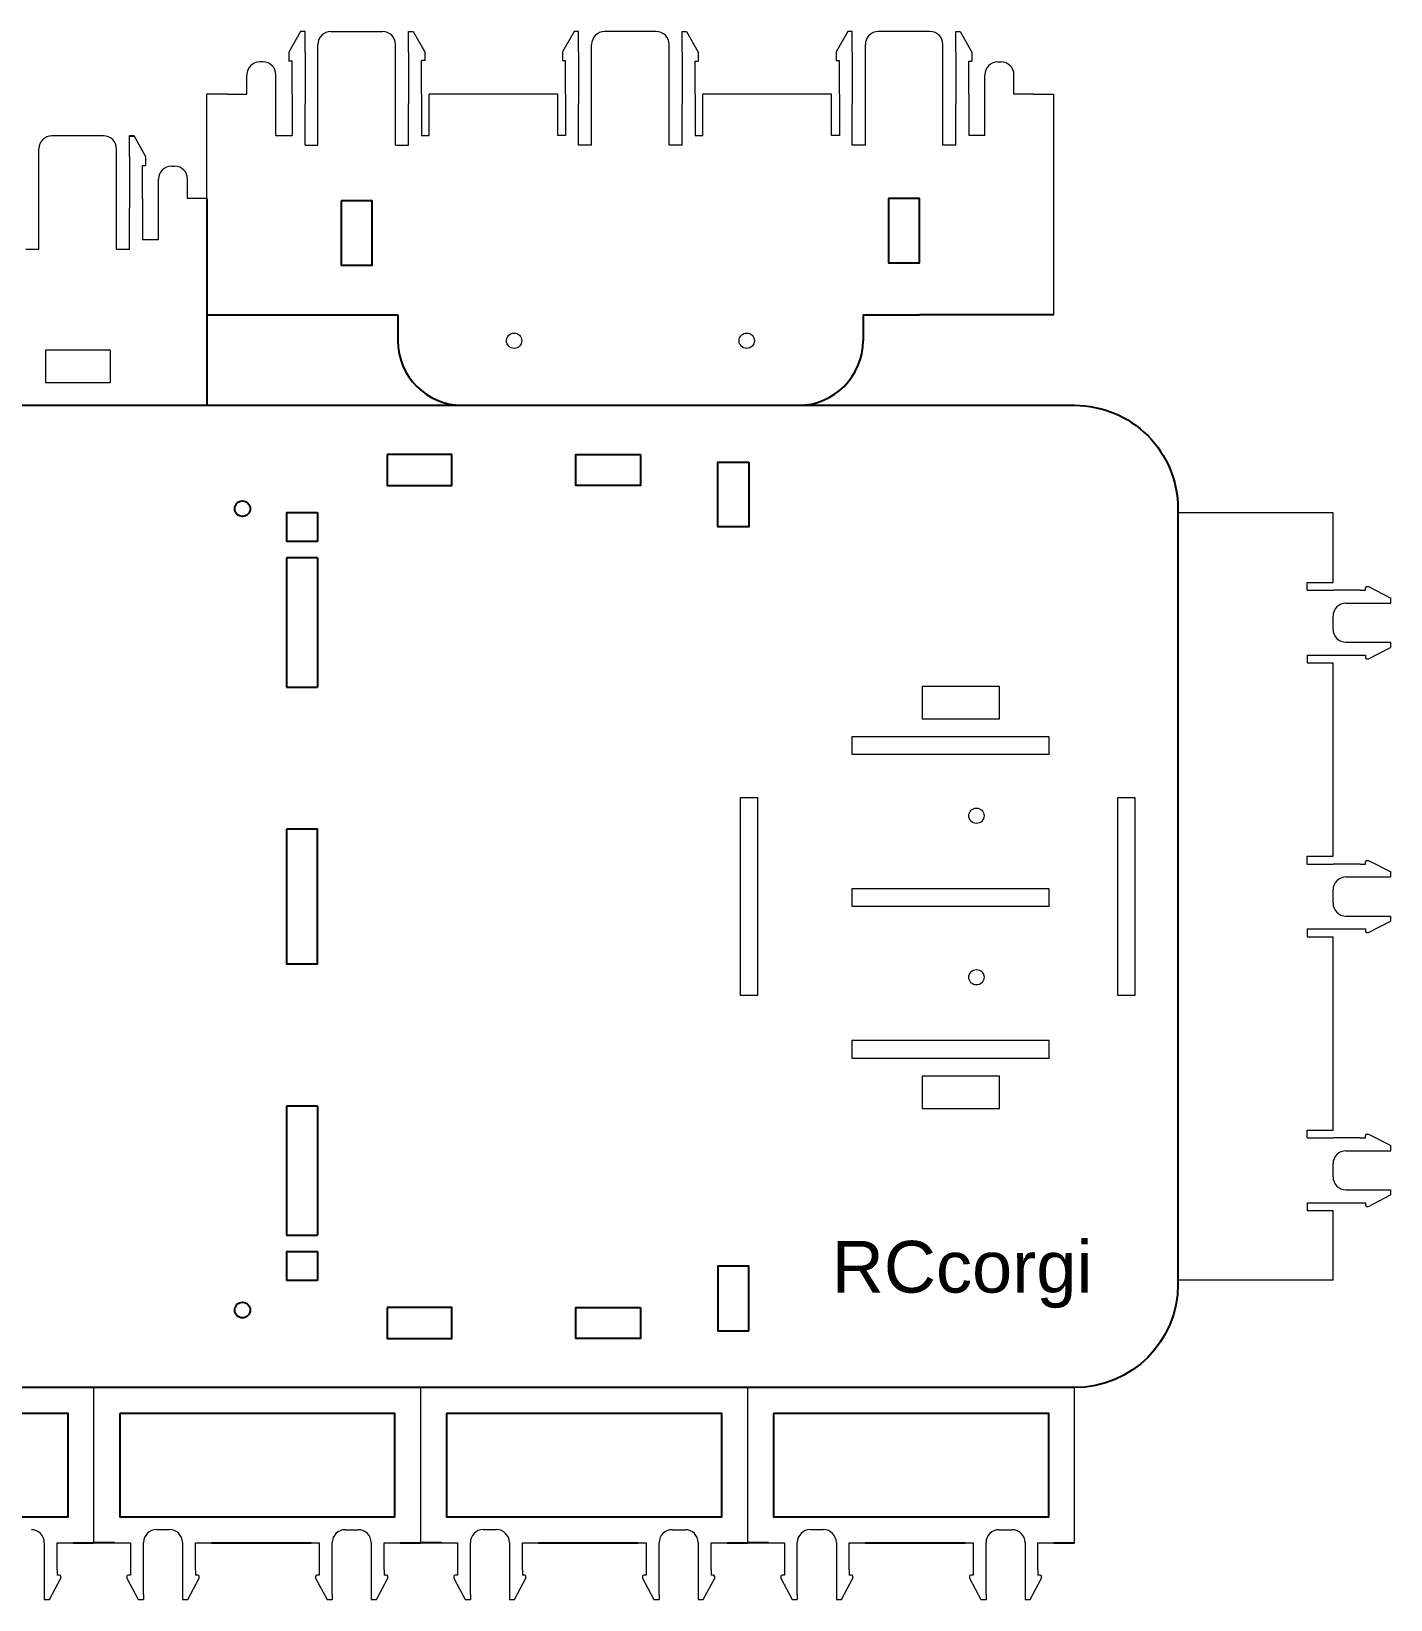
# Model space of a CAD drawing. Header units: millimetres. Extents: x 10 to 590, y 1 to 396.
# Drawn here: x 327 to 590, y 33.4 to 336.7 of the extents above; entities that cross this region are included whole.
import ezdxf

# ---------------------------------------------------------------- set-up
doc = ezdxf.new("R2010")
doc.units = ezdxf.units.MM
doc.styles.get("Standard").update_dxf_attribs({"font": 'arial.ttf'})

msp = doc.modelspace()

# ---------------------------------------------------------------- linework, layer by layer
at = {"color": 1, "lineweight": 0}
for p, q in [((379.11, 336.71), (376.86, 332.7)), ((379.11, 336.71), (376.86, 332.7)), ((379.99, 336.71), (379.11, 336.71)), ((379.99, 333.71), (379.99, 336.71)), ((400.02, 336.71), (400.9, 336.71)), ((400.02, 333.71), (400.02, 336.71)), ((400.9, 336.71), (403.15, 332.76)), ((400.9, 336.71), (403.15, 332.76)), ((432.04, 336.71), (429.79, 332.76)), ((432.04, 336.71), (429.79, 332.76)), ((432.91, 336.71), (432.04, 336.71)), ((432.91, 333.71), (432.91, 336.71)), ((452.95, 336.71), (453.82, 336.71)), ((452.95, 333.71), (452.95, 336.71)), ((453.82, 336.71), (456.07, 332.7)), ((453.82, 336.71), (456.07, 332.7)), ((485, 336.71), (482.75, 332.76)), ((485, 336.71), (482.75, 332.76)), ((485.87, 336.71), (485, 336.71)), ((485.87, 333.71), (485.87, 336.71)), ((505.91, 336.71), (506.78, 336.71)), ((505.91, 333.71), (505.91, 336.71)), ((506.78, 336.71), (509.03, 332.7)), ((506.78, 336.71), (509.03, 332.7)), ((379.99, 332.71), (379.99, 333.71)), ((382.49, 331.18), (382.49, 334.18)), ((384.99, 336.68), (394.99, 336.68)), ((397.49, 331.18), (397.49, 334.18)), ((400.02, 332.71), (400.02, 333.71)), ((432.91, 332.71), (432.91, 333.71)), ((435.45, 331.18), (435.45, 334.18)), ((447.95, 336.68), (437.95, 336.68)), ((450.45, 331.18), (450.45, 334.18)), ((452.95, 332.71), (452.95, 333.71)), ((485.87, 332.71), (485.87, 333.71)), ((488.41, 331.18), (488.41, 334.18)), ((500.91, 336.68), (490.91, 336.68)), ((503.41, 331.18), (503.41, 334.18)), ((505.91, 332.71), (505.91, 333.71)), ((371.86, 330.8), (371.24, 330.8)), ((371.86, 330.8), (371.24, 330.8)), ((376.86, 332.7), (376.86, 330.94)), ((376.86, 332.7), (376.86, 330.94)), ((377.49, 330.94), (376.86, 330.94)), ((377.49, 330.94), (376.86, 330.94)), ((377.49, 329.94), (377.49, 330.94)), ((379.99, 332.71), (379.99, 322.71)), ((379.99, 332.71), (379.99, 322.71)), ((382.49, 330.18), (382.49, 331.18)), ((397.49, 330.18), (397.49, 331.18)), ((400.02, 332.71), (400.02, 322.71)), ((400.02, 332.71), (400.02, 322.71)), ((403.15, 331.05), (402.52, 331.05)), ((403.15, 331.05), (402.52, 331.05)), ((402.52, 330.05), (402.52, 331.05)), ((403.15, 332.76), (403.15, 331.05)), ((403.15, 332.76), (403.15, 331.05)), ((429.79, 332.76), (429.79, 331.05)), ((429.79, 332.76), (429.79, 331.05)), ((429.79, 331.05), (430.41, 331.05)), ((429.79, 331.05), (430.41, 331.05)), ((430.41, 330.05), (430.41, 331.05)), ((432.91, 332.71), (432.91, 322.71)), ((432.91, 332.71), (432.91, 322.71)), ((435.45, 330.18), (435.45, 331.18)), ((450.45, 330.18), (450.45, 331.18)), ((452.95, 332.71), (452.95, 322.71)), ((452.95, 332.71), (452.95, 322.71)), ((455.45, 330.94), (456.07, 330.94)), ((455.45, 330.94), (456.07, 330.94)), ((455.45, 329.94), (455.45, 330.94)), ((456.07, 332.7), (456.07, 330.94)), ((456.07, 332.7), (456.07, 330.94)), ((482.75, 332.76), (482.75, 331.05)), ((482.75, 332.76), (482.75, 331.05)), ((482.75, 331.05), (483.37, 331.05)), ((482.75, 331.05), (483.37, 331.05)), ((483.37, 330.05), (483.37, 331.05)), ((485.87, 332.71), (485.87, 322.71)), ((485.87, 332.71), (485.87, 322.71)), ((488.41, 330.18), (488.41, 331.18)), ((503.41, 330.18), (503.41, 331.18)), ((505.91, 332.71), (505.91, 322.71)), ((505.91, 332.71), (505.91, 322.71)), ((508.41, 330.94), (509.03, 330.94)), ((508.41, 330.94), (509.03, 330.94)), ((508.41, 329.94), (508.41, 330.94)), ((509.03, 332.7), (509.03, 330.94)), ((509.03, 332.7), (509.03, 330.94)), ((514.03, 330.8), (514.66, 330.8)), ((514.03, 330.8), (514.66, 330.8)), ((368.74, 324.55), (368.74, 328.3)), ((368.74, 324.55), (368.74, 328.3)), ((374.36, 324.55), (374.36, 328.3)), ((374.36, 324.55), (374.36, 328.3)), ((377.49, 326.94), (377.49, 329.94)), ((382.49, 322.71), (382.49, 330.18)), ((382.49, 322.71), (382.49, 330.18)), ((397.49, 322.71), (397.49, 330.18)), ((397.49, 322.71), (397.49, 330.18)), ((402.52, 327.05), (402.52, 330.05)), ((430.41, 327.05), (430.41, 330.05)), ((435.45, 322.71), (435.45, 330.18)), ((435.45, 322.71), (435.45, 330.18)), ((450.45, 322.71), (450.45, 330.18)), ((450.45, 322.71), (450.45, 330.18)), ((455.45, 326.94), (455.45, 329.94)), ((483.37, 327.05), (483.37, 330.05)), ((488.41, 322.71), (488.41, 330.18)), ((488.41, 322.71), (488.41, 330.18)), ((503.41, 322.71), (503.41, 330.18)), ((503.41, 322.71), (503.41, 330.18)), ((508.41, 326.94), (508.41, 329.94)), ((511.53, 324.55), (511.53, 328.3)), ((511.53, 324.55), (511.53, 328.3)), ((517.16, 324.55), (517.16, 328.3)), ((517.16, 324.55), (517.16, 328.3)), ((377.49, 324.55), (377.49, 326.94)), ((377.49, 324.55), (377.49, 326.94)), ((402.52, 324.55), (402.52, 327.05)), ((402.52, 324.55), (402.52, 327.05)), ((430.41, 324.55), (430.41, 327.05)), ((430.41, 324.55), (430.41, 327.05)), ((455.45, 324.55), (455.45, 326.94)), ((455.45, 324.55), (455.45, 326.94)), ((483.37, 324.55), (483.37, 327.05)), ((483.37, 324.55), (483.37, 327.05)), ((508.41, 324.55), (508.41, 326.94)), ((508.41, 324.55), (508.41, 326.94)), ((365, 324.55), (361, 324.55)), ((365, 324.55), (361, 324.55)), ((361, 281.88), (361, 324.55)), ((361, 281.88), (361, 321.88)), ((365, 324.55), (368.74, 324.55)), ((365, 324.55), (368.74, 324.55)), ((374.36, 316.55), (374.36, 324.55)), ((377.49, 324.55), (377.49, 316.55)), ((379.99, 314.71), (379.99, 322.71)), ((382.49, 314.71), (382.49, 322.71)), ((397.49, 314.71), (397.49, 322.71)), ((400.02, 314.71), (400.02, 322.71)), ((402.52, 324.55), (402.52, 316.55)), ((404.02, 316.55), (404.02, 324.55)), ((415, 324.55), (404.02, 324.55)), ((428.91, 324.55), (415, 324.55)), ((428.91, 316.55), (428.91, 324.55)), ((430.41, 324.55), (430.41, 316.55)), ((432.91, 314.71), (432.91, 322.71)), ((435.45, 314.71), (435.45, 322.71)), ((450.45, 314.71), (450.45, 322.71)), ((452.95, 314.71), (452.95, 322.71)), ((455.45, 324.55), (455.45, 316.55)), ((456.95, 316.55), (456.95, 324.55)), ((470.89, 324.55), (456.95, 324.55)), ((481.87, 324.55), (470.89, 324.55)), ((481.87, 316.55), (481.87, 324.55)), ((483.37, 324.55), (483.37, 316.55)), ((485.87, 314.71), (485.87, 322.71)), ((488.41, 314.71), (488.41, 322.71)), ((503.41, 314.71), (503.41, 322.71)), ((505.91, 314.71), (505.91, 322.71)), ((508.41, 324.55), (508.41, 316.55)), ((511.53, 316.55), (511.53, 324.55)), ((520.89, 324.55), (517.16, 324.55)), ((520.89, 324.55), (517.16, 324.55)), ((520.89, 324.55), (524.89, 324.55)), ((520.89, 324.55), (524.89, 324.55)), ((524.89, 281.88), (524.89, 324.55)), ((341.02, 316.5), (331.02, 316.5)), ((346.02, 316.54), (346.9, 316.54)), ((346.02, 313.54), (346.02, 316.54)), ((346.02, 316.47), (346.9, 316.47)), ((346.9, 316.54), (349.15, 312.52)), ((346.9, 316.54), (349.15, 312.52)), ((374.36, 316.55), (377.49, 316.55)), ((402.52, 316.55), (404.02, 316.55)), ((430.41, 316.55), (428.91, 316.55)), ((455.45, 316.55), (456.95, 316.55)), ((483.37, 316.55), (481.87, 316.55)), ((511.53, 316.55), (508.41, 316.55)), ((328.52, 311), (328.52, 314)), ((343.52, 311), (343.52, 314)), ((346.02, 312.54), (346.02, 313.54)), ((346.02, 312.54), (346.02, 302.54)), ((346.02, 312.54), (346.02, 302.54)), ((349.15, 312.52), (349.15, 310.76)), ((349.15, 312.52), (349.15, 310.76)), ((379.99, 314.71), (382.49, 314.71)), ((397.49, 314.71), (400.02, 314.71)), ((435.45, 314.71), (432.91, 314.71)), ((452.95, 314.71), (450.45, 314.71)), ((488.41, 314.71), (485.87, 314.71)), ((505.91, 314.71), (503.41, 314.71)), ((328.52, 310), (328.52, 311)), ((328.52, 302.54), (328.52, 310)), ((328.52, 302.54), (328.52, 310)), ((343.52, 310), (343.52, 311)), ((343.52, 302.54), (343.52, 310)), ((343.52, 302.54), (343.52, 310)), ((348.52, 310.76), (349.15, 310.76)), ((348.52, 310.76), (349.15, 310.76)), ((348.52, 309.76), (348.52, 310.76)), ((348.52, 306.76), (348.52, 309.76)), ((354.15, 310.63), (354.77, 310.63)), ((354.15, 310.63), (354.77, 310.63)), ((348.52, 304.38), (348.52, 306.76)), ((348.52, 304.38), (348.52, 306.76)), ((351.65, 304.38), (351.65, 308.13)), ((351.65, 304.38), (351.65, 308.13)), ((357.27, 304.38), (357.27, 308.13)), ((357.27, 304.38), (357.27, 308.13)), ((348.52, 304.38), (348.52, 296.38)), ((351.65, 296.38), (351.65, 304.38)), ((361, 304.38), (357.27, 304.38)), ((361, 304.38), (357.27, 304.38)), ((328.52, 294.54), (328.52, 302.54)), ((343.52, 294.54), (343.52, 302.54)), ((346.02, 294.54), (346.02, 302.54)), ((328.52, 294.54), (325.99, 294.54)), ((346.02, 294.54), (343.52, 294.54)), ((351.65, 296.38), (348.52, 296.38)), ((329.77, 275.05), (329.77, 268.7)), ((342.27, 275.05), (329.77, 275.05)), ((342.27, 275.05), (342.27, 268.7)), ((342.27, 268.7), (329.77, 268.7)), ((365, 264.38), (201.12, 264.38)), ((578.89, 243.6), (548.89, 243.6)), ((578.89, 230.11), (578.89, 243.6)), ((573.89, 228.61), (573.89, 230.11)), ((573.89, 230.11), (578.89, 230.11)), ((573.89, 228.61), (578.89, 228.61)), ((584.14, 228.61), (578.89, 228.61)), ((584.14, 228.61), (585.14, 228.61)), ((585.14, 228.61), (585.14, 229.06)), ((585.14, 228.61), (585.14, 229.06)), ((585.14, 228.61), (585.14, 229.06)), ((585.39, 229.31), (585.77, 229.31)), ((585.39, 229.31), (585.77, 229.31)), ((585.77, 229.31), (590.04, 227.11)), ((581.39, 226.11), (589.04, 226.11)), ((589.04, 226.11), (590.04, 226.11)), ((590.04, 226.11), (590.04, 227.11)), ((578.89, 221.06), (578.89, 223.61)), ((581.39, 218.56), (588.99, 218.56)), ((588.99, 218.56), (589.99, 218.56)), ((589.99, 218.56), (589.99, 217.56)), ((573.89, 216.06), (573.89, 214.56)), ((573.89, 216.06), (578.89, 216.06)), ((578.89, 216.06), (584.14, 216.06)), ((578.89, 216.06), (584.14, 216.06)), ((584.14, 216.06), (585.14, 216.06)), ((585.14, 216.06), (585.14, 215.61)), ((585.14, 216.06), (585.14, 215.61)), ((585.14, 216.06), (585.14, 215.61)), ((585.77, 215.36), (589.99, 217.56)), ((573.89, 214.56), (578.89, 214.56)), ((578.89, 177.15), (578.89, 214.56)), ((585.39, 215.36), (585.77, 215.36)), ((585.39, 215.36), (585.77, 215.36)), ((573.89, 175.65), (573.89, 177.15)), ((573.89, 177.15), (578.89, 177.15)), ((585.14, 175.65), (585.14, 176.1)), ((585.14, 175.65), (585.14, 176.1)), ((585.14, 175.65), (585.14, 176.1)), ((585.39, 176.35), (585.77, 176.35)), ((585.39, 176.35), (585.77, 176.35)), ((585.77, 176.35), (590.04, 174.15)), ((573.89, 175.65), (578.89, 175.65)), ((584.14, 175.65), (578.89, 175.65)), ((581.39, 173.15), (589.04, 173.15)), ((584.14, 175.65), (585.14, 175.65)), ((589.04, 173.15), (590.04, 173.15)), ((590.04, 173.15), (590.04, 174.15)), ((578.89, 168.1), (578.89, 170.65)), ((581.39, 165.6), (588.99, 165.6)), ((585.77, 162.4), (589.99, 164.6)), ((588.99, 165.6), (589.99, 165.6)), ((589.99, 165.6), (589.99, 164.6)), ((573.89, 163.1), (573.89, 161.6)), ((573.89, 163.1), (578.89, 163.1)), ((573.89, 161.6), (578.89, 161.6)), ((578.89, 163.1), (584.14, 163.1)), ((578.89, 163.1), (584.14, 163.1)), ((578.89, 124.19), (578.89, 161.6)), ((584.14, 163.1), (585.14, 163.1)), ((585.14, 163.1), (585.14, 162.65)), ((585.14, 163.1), (585.14, 162.65)), ((585.14, 163.1), (585.14, 162.65)), ((585.39, 162.4), (585.77, 162.4)), ((585.39, 162.4), (585.77, 162.4)), ((573.89, 122.69), (573.89, 124.19)), ((573.89, 124.19), (578.89, 124.19)), ((573.89, 122.69), (578.89, 122.69)), ((584.14, 122.69), (578.89, 122.69)), ((584.14, 122.69), (585.14, 122.69)), ((585.14, 122.69), (585.14, 123.14)), ((585.14, 122.69), (585.14, 123.14)), ((585.14, 122.69), (585.14, 123.14)), ((585.39, 123.39), (585.77, 123.39)), ((585.39, 123.39), (585.77, 123.39)), ((585.77, 123.39), (590.04, 121.19)), ((581.39, 120.19), (589.04, 120.19)), ((589.04, 120.19), (590.04, 120.19)), ((590.04, 120.19), (590.04, 121.19)), ((578.89, 115.14), (578.89, 117.69)), ((581.39, 112.64), (588.99, 112.64)), ((588.99, 112.64), (589.99, 112.64)), ((589.99, 112.64), (589.99, 111.64)), ((573.89, 110.14), (573.89, 108.64)), ((573.89, 110.14), (578.89, 110.14)), ((578.89, 110.14), (584.14, 110.14)), ((578.89, 110.14), (584.14, 110.14)), ((584.14, 110.14), (585.14, 110.14)), ((585.14, 110.14), (585.14, 109.69)), ((585.14, 110.14), (585.14, 109.69)), ((585.14, 110.14), (585.14, 109.69)), ((585.39, 109.44), (585.77, 109.44)), ((585.39, 109.44), (585.77, 109.44)), ((585.77, 109.44), (589.99, 111.64)), ((573.89, 108.64), (578.89, 108.64)), ((578.89, 95.15), (578.89, 108.64)), ((578.89, 95.15), (548.89, 95.15)), ((339.14, 44.38), (339.14, 74.38)), ((402.39, 44.38), (402.39, 74.38)), ((465.64, 44.38), (465.64, 74.38)), ((528.89, 44.38), (528.89, 74.38)), ((332.05, 39.12), (332.05, 38.12)), ((346.24, 39.13), (346.24, 38.13)), ((358.79, 39.13), (358.79, 38.13)), ((382.75, 39.12), (382.75, 38.12)), ((395.3, 39.12), (395.3, 38.12)), ((409.49, 39.13), (409.49, 38.13)), ((422.04, 39.13), (422.04, 38.13)), ((446, 39.12), (446, 38.12)), ((458.55, 39.12), (458.55, 38.12)), ((472.74, 39.13), (472.74, 38.13)), ((485.29, 39.13), (485.29, 38.13)), ((509.25, 39.12), (509.25, 38.12)), ((521.8, 39.12), (521.8, 38.12)), ((329.55, 34.37), (329.55, 33.37)), ((348.74, 34.38), (348.74, 33.38)), ((356.29, 34.38), (356.29, 33.38)), ((385.25, 34.37), (385.25, 33.37)), ((392.8, 34.37), (392.8, 33.37)), ((411.99, 34.38), (411.99, 33.38)), ((419.54, 34.38), (419.54, 33.38)), ((448.5, 34.37), (448.5, 33.37)), ((456.05, 34.37), (456.05, 33.37)), ((475.24, 34.38), (475.24, 33.38)), ((482.79, 34.38), (482.79, 33.38)), ((511.75, 34.37), (511.75, 33.37)), ((519.3, 34.37), (519.3, 33.37))]:
    msp.add_line(p, q, dxfattribs=at)
at = {"color": 1}
for p, q in [((361, 304.38), (361, 264.38)), ((361, 281.88), (392.99, 281.88)), ((392.99, 281.88), (397.95, 281.88)), ((397.95, 281.88), (397.95, 276.88)), ((487.95, 281.88), (487.95, 276.88)), ((487.95, 281.88), (490.95, 281.88)), ((490.95, 281.88), (498.91, 281.88)), ((524.89, 281.88), (498.91, 281.88)), ((397.95, 276.88), (397.95, 276.88)), ((487.95, 276.88), (487.95, 276.88)), ((410.45, 264.38), (475.45, 264.38)), ((376.39, 243.66), (382.39, 243.66)), ((376.39, 243.66), (382.39, 243.66)), ((376.39, 243.66), (376.39, 238.04)), ((382.39, 243.66), (382.39, 238.04)), ((548.89, 243.6), (548.89, 95.15)), ((382.39, 238.04), (376.39, 238.04)), ((382.39, 234.88), (376.39, 234.88)), ((376.39, 234.88), (376.39, 209.88)), ((382.39, 234.88), (382.39, 209.88)), ((376.39, 209.88), (382.39, 209.88)), ((382.39, 128.84), (376.39, 128.84)), ((376.39, 128.84), (376.39, 103.84)), ((382.39, 128.84), (382.39, 103.84)), ((376.39, 103.84), (382.39, 103.84)), ((376.39, 100.72), (382.39, 100.72)), ((376.39, 100.72), (376.39, 95.09)), ((382.39, 100.72), (382.39, 95.13)), ((382.39, 95.13), (376.39, 95.13)), ((335.15, 44.37), (339.14, 44.38)), ((343.14, 44.38), (339.14, 44.38)), ((361.89, 44.38), (381.2, 44.37)), ((398.4, 44.37), (402.39, 44.38)), ((406.39, 44.38), (402.39, 44.38)), ((425.14, 44.38), (444.45, 44.37)), ((461.65, 44.37), (465.64, 44.38)), ((469.64, 44.38), (465.64, 44.38)), ((488.39, 44.38), (507.7, 44.37)), ((524.9, 44.37), (528.89, 44.38))]:
    msp.add_line(p, q, dxfattribs=at)
at = {"color": 1, "linetype": 'Continuous', "lineweight": 5}
for p, q in [((514.39, 209.99), (499.39, 209.99)), ((499.39, 209.99), (499.39, 203.74)), ((514.39, 203.74), (514.39, 209.99)), ((499.39, 203.74), (514.39, 203.74)), ((523.95, 200.25), (485.82, 200.25)), ((485.82, 200.25), (485.82, 196.88)), ((523.95, 196.88), (523.95, 200.25)), ((485.82, 196.88), (523.95, 196.88)), ((464.21, 188.43), (464.21, 150.31)), ((467.58, 188.43), (464.21, 188.43)), ((467.58, 150.31), (467.58, 188.43)), ((537.21, 188.43), (537.21, 150.31)), ((540.58, 188.43), (537.21, 188.43)), ((540.58, 150.31), (540.58, 188.43)), ((523.95, 170.88), (485.82, 170.88)), ((485.82, 170.88), (485.82, 167.5)), ((523.95, 167.5), (523.95, 170.88)), ((485.82, 167.5), (523.95, 167.5)), ((464.21, 150.31), (467.58, 150.31)), ((537.21, 150.31), (540.58, 150.31)), ((523.95, 141.5), (485.82, 141.5)), ((485.82, 141.5), (485.82, 138.13)), ((523.95, 138.13), (523.95, 141.5)), ((485.82, 138.13), (523.95, 138.13)), ((514.39, 134.64), (499.39, 134.64)), ((499.39, 134.64), (499.39, 128.39)), ((514.39, 128.39), (514.39, 134.64)), ((499.39, 128.39), (514.39, 128.39)), ((339.14, 59.38), (339.14, 74.38)), ((402.39, 59.38), (402.39, 74.38)), ((465.64, 59.38), (465.64, 74.38)), ((351.24, 46.91), (353.79, 46.91)), ((387.75, 46.9), (390.3, 46.9)), ((414.49, 46.91), (417.04, 46.91)), ((451, 46.9), (453.55, 46.9)), ((477.74, 46.91), (480.29, 46.91)), ((514.25, 46.9), (516.8, 46.9)), ((329.55, 44.4), (329.55, 34.37)), ((332.05, 44.37), (335.15, 44.37)), ((332.05, 39.12), (332.05, 44.37)), ((343.14, 44.38), (346.24, 44.38)), ((346.24, 44.38), (346.24, 39.13)), ((348.74, 34.38), (348.74, 44.41)), ((356.29, 44.41), (356.29, 34.38)), ((358.79, 44.38), (361.89, 44.38)), ((358.79, 39.13), (358.79, 44.38)), ((379.65, 44.37), (382.75, 44.37)), ((382.75, 44.37), (382.75, 39.12)), ((385.25, 34.37), (385.25, 44.4)), ((392.8, 44.4), (392.8, 34.37)), ((395.3, 44.37), (398.4, 44.37)), ((395.3, 39.12), (395.3, 44.37)), ((406.39, 44.38), (409.49, 44.38)), ((409.49, 44.38), (409.49, 39.13)), ((411.99, 34.38), (411.99, 44.41)), ((419.54, 44.41), (419.54, 34.38)), ((422.04, 44.38), (425.14, 44.38)), ((422.04, 39.13), (422.04, 44.38)), ((442.9, 44.37), (446, 44.37)), ((446, 44.37), (446, 39.12)), ((448.5, 34.37), (448.5, 44.4)), ((456.05, 44.4), (456.05, 34.37)), ((458.55, 44.37), (461.65, 44.37)), ((458.55, 39.12), (458.55, 44.37)), ((469.64, 44.38), (472.74, 44.38)), ((472.74, 44.38), (472.74, 39.13)), ((475.24, 34.38), (475.24, 44.41)), ((482.79, 44.41), (482.79, 34.38)), ((485.29, 44.38), (488.39, 44.38)), ((485.29, 39.13), (485.29, 44.38)), ((506.15, 44.37), (509.25, 44.37)), ((509.25, 44.37), (509.25, 39.12)), ((511.75, 34.37), (511.75, 44.4)), ((519.3, 44.4), (519.3, 34.37)), ((521.8, 44.37), (524.9, 44.37)), ((521.8, 39.12), (521.8, 44.37)), ((330.55, 33.37), (332.75, 37.5)), ((332.5, 38.12), (332.05, 38.12)), ((332.75, 37.5), (332.75, 37.87)), ((345.54, 37.88), (345.54, 37.5)), ((345.54, 37.5), (347.74, 33.38)), ((346.24, 38.13), (345.79, 38.13)), ((357.29, 33.38), (359.49, 37.5)), ((359.24, 38.13), (358.79, 38.13)), ((359.49, 37.5), (359.49, 37.88)), ((382.05, 37.87), (382.05, 37.5)), ((382.05, 37.5), (384.25, 33.37)), ((382.75, 38.12), (382.3, 38.12)), ((393.8, 33.37), (396, 37.5)), ((395.75, 38.12), (395.3, 38.12)), ((396, 37.5), (396, 37.87)), ((408.79, 37.88), (408.79, 37.5)), ((408.79, 37.5), (410.99, 33.38)), ((409.49, 38.13), (409.04, 38.13)), ((420.54, 33.38), (422.74, 37.5)), ((422.49, 38.13), (422.04, 38.13)), ((422.74, 37.5), (422.74, 37.88)), ((445.3, 37.87), (445.3, 37.5)), ((445.3, 37.5), (447.5, 33.37)), ((446, 38.12), (445.55, 38.12)), ((457.05, 33.37), (459.25, 37.5)), ((459, 38.12), (458.55, 38.12)), ((459.25, 37.5), (459.25, 37.87)), ((472.04, 37.88), (472.04, 37.5)), ((472.04, 37.5), (474.24, 33.38)), ((472.74, 38.13), (472.29, 38.13)), ((483.79, 33.38), (485.99, 37.5)), ((485.74, 38.13), (485.29, 38.13)), ((485.99, 37.5), (485.99, 37.88)), ((508.55, 37.87), (508.55, 37.5)), ((508.55, 37.5), (510.75, 33.37)), ((509.25, 38.12), (508.8, 38.12)), ((520.3, 33.37), (522.5, 37.5)), ((522.25, 38.12), (521.8, 38.12)), ((522.5, 37.5), (522.5, 37.87)), ((329.55, 33.37), (330.55, 33.37)), ((347.74, 33.38), (348.74, 33.38)), ((356.29, 33.38), (357.29, 33.38)), ((384.25, 33.37), (385.25, 33.37)), ((392.8, 33.37), (393.8, 33.37)), ((410.99, 33.38), (411.99, 33.38)), ((419.54, 33.38), (420.54, 33.38)), ((447.5, 33.37), (448.5, 33.37)), ((456.05, 33.37), (457.05, 33.37)), ((474.24, 33.38), (475.24, 33.38)), ((482.79, 33.38), (483.79, 33.38)), ((510.75, 33.37), (511.75, 33.37)), ((519.3, 33.37), (520.3, 33.37))]:
    msp.add_line(p, q, dxfattribs=at)
at = {"color": 1}
for points in [[(386.99, 303.96), (386.99, 291.46), (392.99, 291.46), (392.99, 303.96)], [(492.91, 304.41), (492.91, 291.91), (498.91, 291.91), (498.91, 304.41)], [(395.89, 254.88), (395.89, 248.88), (408.39, 248.88), (408.39, 254.88)], [(444.89, 254.88), (444.89, 248.88), (432.39, 248.88), (432.39, 254.88)], [(465.89, 253.38), (465.89, 240.88), (459.89, 240.88), (459.89, 253.38)], [(376.39, 182.38), (376.39, 156.38), (382.39, 156.38), (382.39, 182.38)], [(465.89, 85.38), (465.89, 97.88), (459.89, 97.88), (459.89, 85.38)], [(395.89, 89.88), (395.89, 83.88), (408.39, 83.88), (408.39, 89.88)], [(444.89, 89.88), (444.89, 83.88), (432.39, 83.88), (432.39, 89.88)], [(280.89, 69.38), (280.89, 49.38), (334.14, 49.38), (334.14, 69.38)], [(344.14, 69.38), (344.14, 49.38), (397.39, 49.38), (397.39, 69.38)], [(407.39, 69.38), (407.39, 49.38), (460.64, 49.38), (460.64, 69.38)], [(470.64, 69.38), (470.64, 49.38), (523.89, 49.38), (523.89, 69.38)]]:
    msp.add_lwpolyline(points, close=True, dxfattribs=at)
msp.add_lwpolyline([(94.39, 94.38), (94.39, 244.38, -0.414213), (114.39, 264.38), (528.89, 264.38, -0.414214), (548.89, 244.38), (548.89, 94.38, -0.414213), (528.89, 74.38), (114.39, 74.38, -0.414214)], format="xyb", close=True, dxfattribs=at)
at = {"color": 1, "linetype": 'Continuous', "lineweight": 5}
for centre in [(420.45, 276.88), (465.45, 276.88), (509.89, 185), (509.89, 153.75)]:
    msp.add_circle(centre, 1.48, dxfattribs=at)
at = {"color": 1}
for centre in [(367.89, 244.38), (367.89, 89.38)]:
    msp.add_circle(centre, 1.5, dxfattribs=at)
at = {"color": 1, "lineweight": 0}
for centre, radius, start, end in [((384.99, 334.18), 2.5, 90, 180), ((384.99, 334.18), 2.5, 90, 180), ((394.99, 334.18), 2.5, 0, 90), ((394.99, 334.18), 2.5, 0, 90), ((437.95, 334.18), 2.5, 90, 180), ((437.95, 334.18), 2.5, 90, 180), ((447.95, 334.18), 2.5, 0, 90), ((447.95, 334.18), 2.5, 0, 90), ((490.91, 334.18), 2.5, 90, 180), ((490.91, 334.18), 2.5, 90, 180), ((500.91, 334.18), 2.5, 0, 90), ((500.91, 334.18), 2.5, 0, 90), ((371.24, 328.3), 2.5, 90, 180), ((371.24, 328.3), 2.5, 90, 180), ((371.86, 328.3), 2.5, 0, 90), ((371.86, 328.3), 2.5, 0, 90), ((514.03, 328.3), 2.5, 90, 180), ((514.03, 328.3), 2.5, 90, 180), ((514.66, 328.3), 2.5, 0, 90), ((514.66, 328.3), 2.5, 0, 90), ((331.02, 314), 2.5, 90, 180), ((331.02, 314), 2.5, 90, 180), ((341.02, 314), 2.5, 0, 90), ((341.02, 314), 2.5, 0, 90), ((354.15, 308.13), 2.5, 90, 180), ((354.15, 308.13), 2.5, 90, 180), ((354.77, 308.13), 2.5, 0, 90), ((354.77, 308.13), 2.5, 0, 90), ((585.39, 229.06), 0.25, 90, 180), ((585.39, 229.06), 0.25, 90, 180), ((581.39, 223.61), 2.5, 90, 180), ((581.39, 221.06), 2.5, 180, 270), ((585.39, 215.61), 0.25, 180, 270), ((585.39, 215.61), 0.25, 180, 270), ((585.39, 176.1), 0.25, 90, 180), ((585.39, 176.1), 0.25, 90, 180), ((581.39, 170.65), 2.5, 90, 180), ((581.39, 168.1), 2.5, 180, 270), ((585.39, 162.65), 0.25, 180, 270), ((585.39, 162.65), 0.25, 180, 270), ((585.39, 123.14), 0.25, 90, 180), ((585.39, 123.14), 0.25, 90, 180), ((581.39, 117.69), 2.5, 90, 180), ((581.39, 115.14), 2.5, 180, 270), ((585.39, 109.69), 0.25, 180, 270), ((585.39, 109.69), 0.25, 180, 270)]:
    msp.add_arc(centre, radius, start, end, dxfattribs=at)
at = {"color": 1}
for centre, start, end in [((410.45, 276.88), 180, 270), ((475.45, 276.88), 270, 0)]:
    msp.add_arc(centre, 12.5, start, end, dxfattribs=at)
at = {"color": 1, "linetype": 'Continuous', "lineweight": 5}
for centre, radius, start, end in [((327.05, 44.4), 2.5, 0, 90), ((351.24, 44.41), 2.5, 90, 180), ((353.79, 44.41), 2.5, 0, 90), ((387.75, 44.4), 2.5, 90, 180), ((390.3, 44.4), 2.5, 0, 90), ((414.49, 44.41), 2.5, 90, 180), ((417.04, 44.41), 2.5, 0, 90), ((451, 44.4), 2.5, 90, 180), ((453.55, 44.4), 2.5, 0, 90), ((477.74, 44.41), 2.5, 90, 180), ((480.29, 44.41), 2.5, 0, 90), ((514.25, 44.4), 2.5, 90, 180), ((516.8, 44.4), 2.5, 0, 90), ((332.5, 37.87), 0.25, 0, 90), ((345.79, 37.88), 0.25, 90, 180), ((359.24, 37.88), 0.25, 0, 90), ((382.3, 37.87), 0.25, 90, 180), ((395.75, 37.87), 0.25, 0, 90), ((409.04, 37.88), 0.25, 90, 180), ((422.49, 37.88), 0.25, 0, 90), ((445.55, 37.87), 0.25, 90, 180), ((459, 37.87), 0.25, 0, 90), ((472.29, 37.88), 0.25, 90, 180), ((485.74, 37.88), 0.25, 0, 90), ((508.8, 37.87), 0.25, 90, 180), ((522.25, 37.87), 0.25, 0, 90)]:
    msp.add_arc(centre, radius, start, end, dxfattribs=at)

# ---------------------------------------------------------------- texts
at = {"color": 1, "insert": (481.89, 102.76), "char_height": 10, "width": 229.6262, "attachment_point": 1}
msp.add_mtext('{RCcorgi}', dxfattribs=at)

doc.saveas('drawing.dxf')
